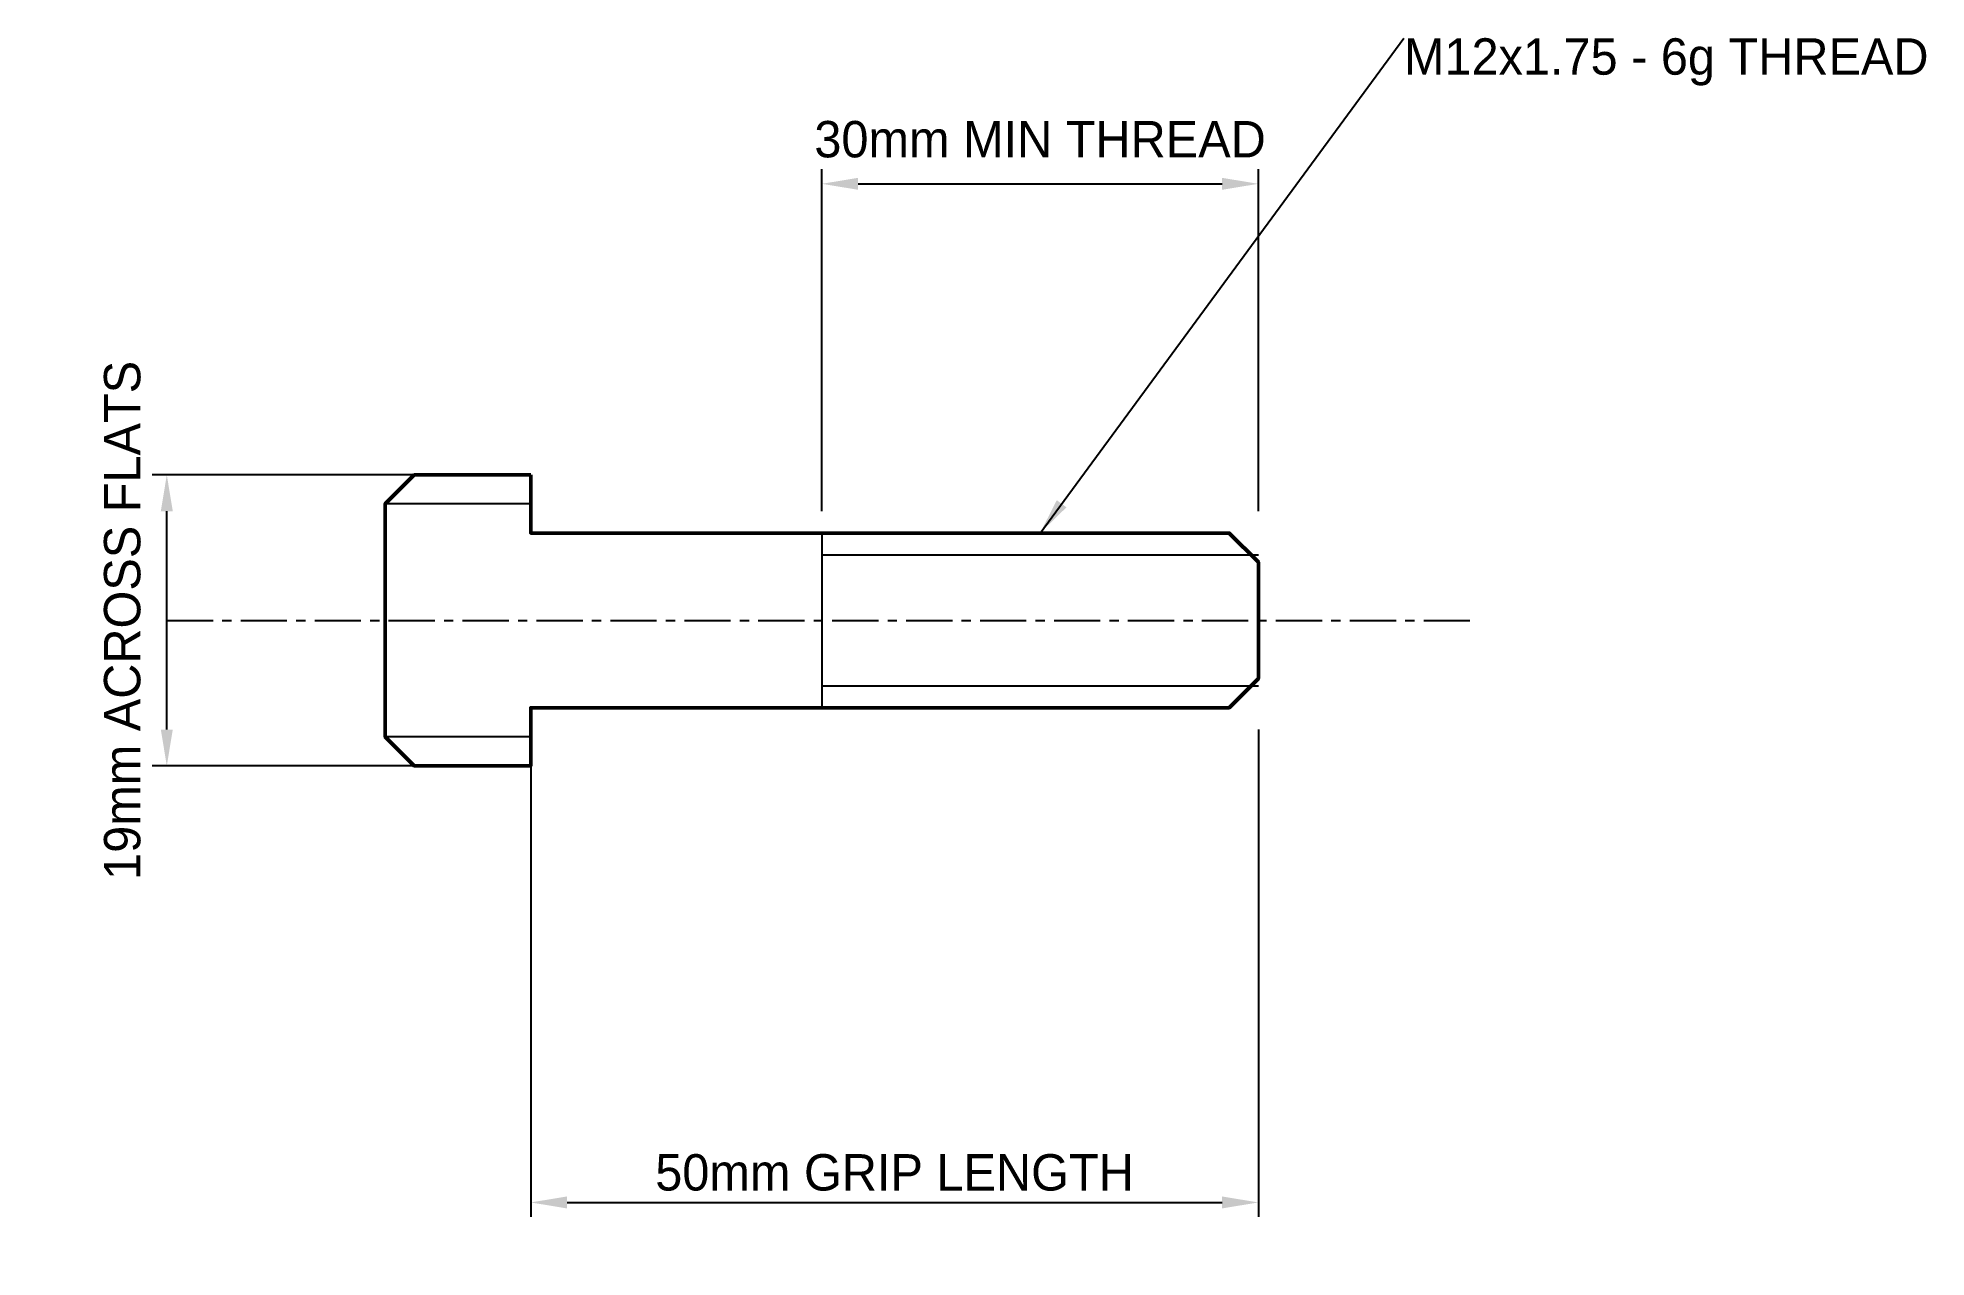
# Model space of a CAD drawing. Header units: metres. Extents: x -34 to 96, y -44 to 40.
import ezdxf

# ---------------------------------------------------------------- set-up
doc = ezdxf.new("R2010")
doc.units = ezdxf.units.M
doc.linetypes.add('CENTER', pattern=[5.08, 3.175, -0.635, 0.635, -0.635])
for name, color, linetype, lineweight in [('CENTERLINES', 7, 'CENTER', 25), ('DETAILS', 7, 'Continuous', 25), ('DIMENSIONS', 7, 'Continuous', 25), ('GEOMETRY', 7, 'Continuous', 50)]:
    doc.layers.add(name, color=color, linetype=linetype, lineweight=lineweight)
doc.dimstyles.new('ENGINEERING_STYLE', dxfattribs={"dimtxt": 2.5, "dimasz": 2.5, "dimexe": 1, "dimexo": 1.5, "dimgap": 0.8, "dimtad": 1, "dimcen": 2.5, "dimazin": 3, "dimtfac": 1, "dimtmove": 0, "dimatfit": 3, "dimtfill": 1})

msp = doc.modelspace()

# ---------------------------------------------------------------- linework, layer by layer
at = {"layer": 'CENTERLINES'}
msp.add_line((-25, 0), (65, 0), dxfattribs=at)
at = {"layer": 'DETAILS'}
for p, q in [((0, 8), (-10, 8)), ((20, 6), (20, -6)), ((20, 4.5), (50, 4.5)), ((20, -4.5), (50, -4.5)), ((0, -8), (-10, -8))]:
    msp.add_line(p, q, dxfattribs=at)
at = {"layer": 'GEOMETRY'}
msp.add_lwpolyline([(0, 10), (-8, 10), (-10, 8), (-10, -8), (-8, -10), (0, -10), (0, -6), (48, -6), (50, -4), (50, 4), (48, 6), (0, 6)], close=True, dxfattribs=at)

# ---------------------------------------------------------------- texts
at = {"layer": 'DIMENSIONS', "insert": (60, 40), "char_height": 2.5, "attachment_point": 1}
msp.add_mtext('M12x1.75 - 6g THREAD', dxfattribs=at)

# ---------------------------------------------------------------- next in the draw order: dimensions: what is measured, and where the dimension line sits
at = {"layer": 'DIMENSIONS'}
for base, p1, p2, text in [((20, 30), (20, 6), (50, 6), '30mm MIN THREAD'), ((0, -40), (0, -6), (50, -6), '50mm GRIP LENGTH')]:
    msp.add_linear_dim(base=base, p1=p1, p2=p2, text=text, dimstyle='ENGINEERING_STYLE', dxfattribs=at).render()

# ---------------------------------------------------------------- next in the draw order: dimensions: what is measured, and where the dimension line sits
msp.add_linear_dim(base=(-25, -10), p1=(0, -10), p2=(0, 10), angle=90, text='19mm ACROSS FLATS', dimstyle='ENGINEERING_STYLE', dxfattribs=at).render()

# ---------------------------------------------------------------- next in the draw order: leaders
msp.add_leader([(35, 6), (60, 40)], dimstyle='ENGINEERING_STYLE', dxfattribs=at)

doc.saveas('drawing.dxf')
